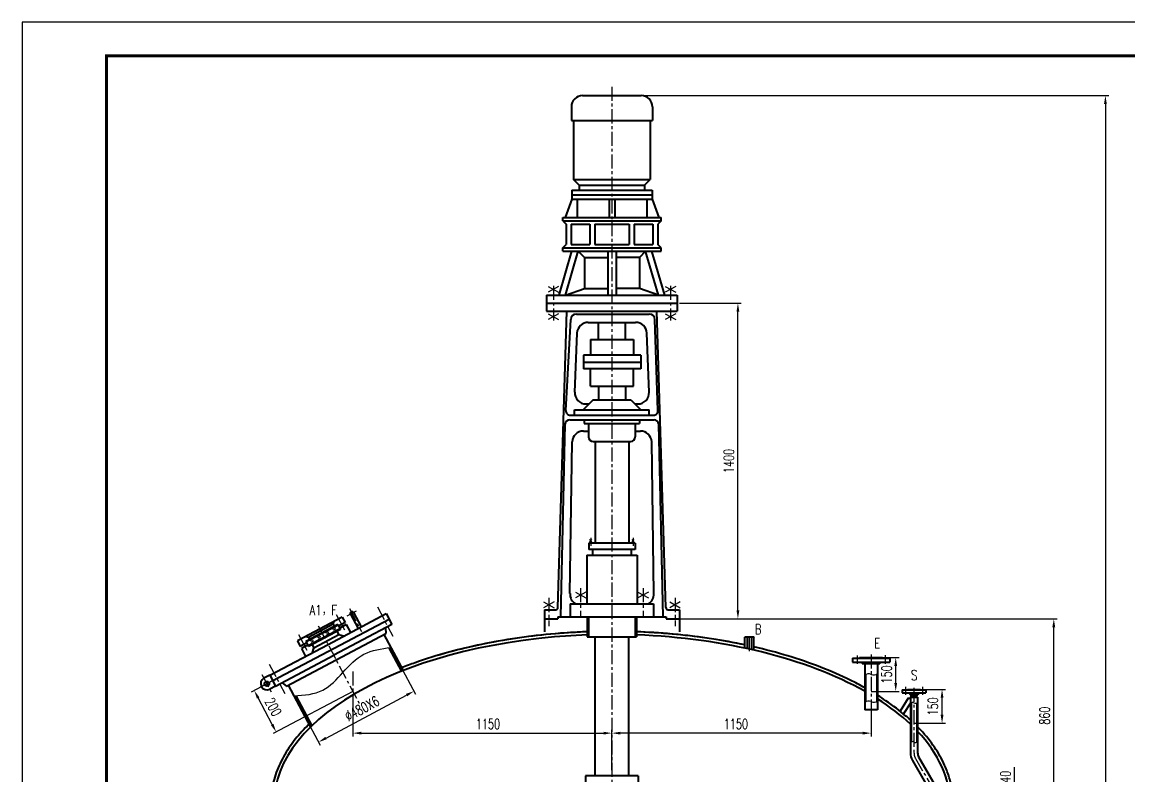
# Model space of a CAD drawing. Extents: x -25301 to -330, y -13680 to -1065.
# Drawn here: x -9240 to -4329, y -4409 to -1065 of the extents above; entities that cross this region are included whole.
import ezdxf
from ezdxf.enums import TextEntityAlignment as Align

# ---------------------------------------------------------------- set-up
doc = ezdxf.new("R2010")
doc.units = 0
doc.header["$LTSCALE"] = 50
doc.header["$MEASUREMENT"] = 0
doc.linetypes.add('CENTER', pattern=[2, 1.25, -0.25, 0.25, -0.25])
doc.layers.get('0').update_dxf_attribs({"linetype": 'CONTINUOUS'})
doc.layers.get('DEFPOINTS').update_dxf_attribs({"linetype": 'CONTINUOUS'})
doc.layers.add('1', color=7, linetype='CONTINUOUS', lineweight=40)
doc.layers.add('2', color=1, linetype='CONTINUOUS', lineweight=40)
doc.layers.add('3', color=3, linetype='CENTER')
doc.styles.add('HZ', font='romans.shx', dxfattribs={"width": 0.7, "bigfont": 'hz1.shx'})
doc.styles.add('HZ1', font='romans.shx', dxfattribs={"width": 0.7, "bigfont": 'hz1.shx'})
doc.dimstyles.new('STANDARD$0', dxfattribs={"dimscale": 15, "dimtxt": 3, "dimasz": 2.5, "dimexe": 1, "dimexo": 0, "dimgap": 1.2, "dimtad": 1, "dimdec": 0, "dimzin": 0, "dimdsep": 46, "dimtxsty": 'HZ1', "dimcen": 0, "dimclrd": 7, "dimclre": 7, "dimclrt": 7, "dimadec": 0, "dimazin": 0, "dimtfac": 1.6, "dimtdec": 0, "dimtmove": 0, "dimatfit": 3, "dimfxl": 1, "dimtolj": 1, "dimtzin": 0, "dimarcsym": 0})

# ---------------------------------------------------------------- blocks, each defined once
blk = doc.blocks.new('*D73')
at = {"color": 7, "linetype": 'ByBlock', "lineweight": -2}
for p, q in [((-6322.7, -2311.8), (-6048.7, -2311.8)), ((-6063.7, -3674.3), (-6063.7, -2349.3)), ((-6322.7, -3711.8), (-6048.7, -3711.8))]:
    blk.add_line(p, q, dxfattribs=at)
at = {"color": 7, "linetype": 'ByBlock'}
for points in [[(-6070, -2349.3), (-6057.5, -2349.3), (-6063.7, -2311.8)], [(-6070, -3674.3), (-6057.5, -3674.3), (-6063.7, -3711.8)]]:
    blk.add_solid(points, dxfattribs=at)
at = {"layer": 'DEFPOINTS', "color": 0, "linetype": 'ByBlock'}
for p in [(-6322.7, -2311.8), (-6063.7, -2311.8), (-6322.7, -3711.8)]:
    blk.add_point(p, dxfattribs=at)
at = {"color": 7, "linetype": 'ByBlock', "insert": (-6104.2, -3011.8), "char_height": 45, "attachment_point": 5, "rotation": 90, "style": 'HZ1'}
blk.add_mtext('\\A1;1400', dxfattribs=at)
blk = doc.blocks.new('*D50')
at = {"color": 7, "linetype": 'ByBlock', "lineweight": -2}
for p, q in [((-7870.1, -3849.9), (-8223.8, -4036.9)), ((-8130.6, -4180.9), (-8193, -4063)), ((-7772.7, -4034), (-8126.4, -4221))]:
    blk.add_line(p, q, dxfattribs=at)
at = {"color": 7, "linetype": 'ByBlock'}
for points in [[(-8187.4, -4060.1), (-8198.5, -4066), (-8210.5, -4029.9)], [(-8125.1, -4178), (-8136.2, -4183.8), (-8113.1, -4214)]]:
    blk.add_solid(points, dxfattribs=at)
at = {"layer": 'DEFPOINTS', "color": 0, "linetype": 'ByBlock'}
for p in [(-7870.1, -3849.9), (-8210.5, -4029.9), (-7772.7, -4034)]:
    blk.add_point(p, dxfattribs=at)
at = {"color": 7, "linetype": 'ByBlock', "insert": (-8126, -4103), "char_height": 45, "attachment_point": 5, "rotation": 297.8728, "style": 'HZ1'}
blk.add_mtext('\\A1;200', dxfattribs=at)
blk = doc.blocks.new('*D52')
at = {"color": 7, "linetype": 'ByBlock', "lineweight": -2}
for p, q in [((-6322.7, -3711.8), (-4646.9, -3711.8)), ((-4661.9, -4534.3), (-4661.9, -3749.3)), ((-4860.3, -4571.8), (-4646.9, -4571.8))]:
    blk.add_line(p, q, dxfattribs=at)
at = {"color": 7, "linetype": 'ByBlock'}
for points in [[(-4668.2, -3749.3), (-4655.7, -3749.3), (-4661.9, -3711.8)], [(-4668.2, -4534.3), (-4655.7, -4534.3), (-4661.9, -4571.8)]]:
    blk.add_solid(points, dxfattribs=at)
at = {"layer": 'DEFPOINTS', "color": 0, "linetype": 'ByBlock'}
for p in [(-6322.7, -3711.8), (-4661.9, -3711.8), (-4860.3, -4571.8)]:
    blk.add_point(p, dxfattribs=at)
at = {"color": 7, "linetype": 'ByBlock', "insert": (-4702.4, -4141.8), "char_height": 45, "attachment_point": 5, "rotation": 90, "style": 'HZ1'}
blk.add_mtext('\\A1;860', dxfattribs=at)
blk = doc.blocks.new('*D53')
at = {"color": 7, "linetype": 'ByBlock', "lineweight": -2}
for p, q in [((-4836, -4494.3), (-4836, -4369.8)), ((-5048.6, -4531.8), (-4821, -4531.8)), ((-4836, -4571.8), (-4836, -4531.8)), ((-5005.9, -4571.8), (-4821, -4571.8)), ((-4836, -4609.3), (-4836, -4646.8))]:
    blk.add_line(p, q, dxfattribs=at)
at = {"color": 7, "linetype": 'ByBlock'}
for points in [[(-4842.3, -4494.3), (-4829.8, -4494.3), (-4836, -4531.8)], [(-4842.3, -4609.3), (-4829.8, -4609.3), (-4836, -4571.8)]]:
    blk.add_solid(points, dxfattribs=at)
at = {"layer": 'DEFPOINTS', "color": 0, "linetype": 'ByBlock'}
for p in [(-5048.6, -4531.8), (-4836, -4531.8), (-5005.9, -4571.8)]:
    blk.add_point(p, dxfattribs=at)
at = {"color": 7, "linetype": 'ByBlock', "insert": (-4876.5, -4413.3), "char_height": 45, "attachment_point": 5, "rotation": 90, "style": 'HZ1'}
blk.add_mtext('\\A1;40', dxfattribs=at)
blk = doc.blocks.new('*D55')
at = {"color": 7, "linetype": 'ByBlock', "lineweight": -2}
for p, q in [((-5472.7, -4115.8), (-5472.7, -4234.4)), ((-6622.7, -4384.1), (-6622.7, -4204.4)), ((-5510.2, -4219.4), (-6585.2, -4219.4))]:
    blk.add_line(p, q, dxfattribs=at)
at = {"color": 7, "linetype": 'ByBlock'}
for points in [[(-6585.2, -4213.2), (-6585.2, -4225.7), (-6622.7, -4219.4)], [(-5510.2, -4213.2), (-5510.2, -4225.7), (-5472.7, -4219.4)]]:
    blk.add_solid(points, dxfattribs=at)
at = {"layer": 'DEFPOINTS', "color": 0, "linetype": 'ByBlock'}
for p in [(-5472.7, -4115.8), (-6622.7, -4219.4), (-6622.7, -4384.1)]:
    blk.add_point(p, dxfattribs=at)
at = {"color": 7, "linetype": 'ByBlock', "insert": (-6072.7, -4178.9), "char_height": 45, "attachment_point": 5, "style": 'HZ1'}
blk.add_mtext('\\A1;1150', dxfattribs=at)
blk = doc.blocks.new('*D56')
at = {"color": 7, "linetype": 'ByBlock', "lineweight": -2}
for p, q in [((-5472.7, -3884), (-5348.4, -3884)), ((-5363.4, -3996.5), (-5363.4, -3921.5)), ((-5472.7, -4034), (-5348.4, -4034))]:
    blk.add_line(p, q, dxfattribs=at)
at = {"color": 7, "linetype": 'ByBlock'}
for points in [[(-5369.7, -3921.5), (-5357.2, -3921.5), (-5363.4, -3884)], [(-5369.7, -3996.5), (-5357.2, -3996.5), (-5363.4, -4034)]]:
    blk.add_solid(points, dxfattribs=at)
at = {"layer": 'DEFPOINTS', "color": 0, "linetype": 'ByBlock'}
for p in [(-5472.7, -3884), (-5363.4, -3884), (-5472.7, -4034)]:
    blk.add_point(p, dxfattribs=at)
at = {"color": 7, "linetype": 'ByBlock', "insert": (-5403.9, -3959), "char_height": 45, "attachment_point": 5, "rotation": 90, "style": 'HZ1'}
blk.add_mtext('\\A1;150', dxfattribs=at)
blk = doc.blocks.new('*D74')
at = {"color": 7, "linetype": 'ByBlock', "lineweight": -2}
for p, q in [((-7563.6, -3916.1), (-7494.2, -4046.2)), ((-7891.6, -4241.3), (-7534.3, -4050.7)), ((-7987.1, -4142), (-7917.6, -4272.2))]:
    blk.add_line(p, q, dxfattribs=at)
at = {"color": 7, "linetype": 'ByBlock'}
for points in [[(-7537.2, -4045.2), (-7531.4, -4056.2), (-7501.2, -4033)], [(-7894.6, -4235.8), (-7888.7, -4246.8), (-7924.7, -4259)]]:
    blk.add_solid(points, dxfattribs=at)
at = {"layer": 'DEFPOINTS', "color": 0, "linetype": 'ByBlock'}
for p in [(-7563.6, -3916.1), (-7501.2, -4033), (-7987.1, -4142)]:
    blk.add_point(p, dxfattribs=at)
at = {"color": 7, "linetype": 'ByBlock', "insert": (-7732, -4110.3), "char_height": 45, "attachment_point": 5, "rotation": 28.0838, "style": 'HZ1'}
blk.add_mtext('\\A1;%%c480X6', dxfattribs=at)
blk = doc.blocks.new('*D84')
at = {"color": 7, "linetype": 'ByBlock', "lineweight": -2}
for p, q in [((-5282.3, -4025.2), (-5142.8, -4025.2)), ((-5157.8, -4138.1), (-5157.8, -4062.7)), ((-5282.3, -4175.6), (-5142.8, -4175.6))]:
    blk.add_line(p, q, dxfattribs=at)
at = {"color": 7, "linetype": 'ByBlock'}
for points in [[(-5164.1, -4062.7), (-5151.6, -4062.7), (-5157.8, -4025.2)], [(-5164.1, -4138.1), (-5151.6, -4138.1), (-5157.8, -4175.6)]]:
    blk.add_solid(points, dxfattribs=at)
at = {"layer": 'DEFPOINTS', "color": 0, "linetype": 'ByBlock'}
for p in [(-5282.3, -4025.2), (-5157.8, -4025.2), (-5282.3, -4175.6)]:
    blk.add_point(p, dxfattribs=at)
at = {"color": 7, "linetype": 'ByBlock', "insert": (-5198.3, -4100.4), "char_height": 45, "attachment_point": 5, "rotation": 90, "style": 'HZ1'}
blk.add_mtext('\\A1;150', dxfattribs=at)
blk = doc.blocks.new('*D89')
at = {"color": 7, "linetype": 'ByBlock', "lineweight": -2}
for p, q in [((-7772.7, -4091.5), (-7772.7, -4234.4)), ((-7735.2, -4219.4), (-6660.2, -4219.4)), ((-6622.7, -4384.1), (-6622.7, -4204.4))]:
    blk.add_line(p, q, dxfattribs=at)
at = {"color": 7, "linetype": 'ByBlock'}
for points in [[(-7735.2, -4213.2), (-7735.2, -4225.7), (-7772.7, -4219.4)], [(-6660.2, -4213.2), (-6660.2, -4225.7), (-6622.7, -4219.4)]]:
    blk.add_solid(points, dxfattribs=at)
at = {"layer": 'DEFPOINTS', "color": 0, "linetype": 'ByBlock'}
for p in [(-7772.7, -4091.5), (-6622.7, -4219.4), (-6622.7, -4384.1)]:
    blk.add_point(p, dxfattribs=at)
at = {"color": 7, "linetype": 'ByBlock', "insert": (-7172.7, -4178.9), "char_height": 45, "attachment_point": 5, "style": 'HZ1'}
blk.add_mtext('\\A1;1150', dxfattribs=at)
blk = doc.blocks.new('*D91')
at = {"color": 7, "lineweight": -2}
for p, q in [((-6622.7, -1390.4), (-4417.9, -1390.4)), ((-4432.9, -1427.9), (-4432.9, -8938.3)), ((-6622.7, -8975.8), (-4417.9, -8975.8))]:
    blk.add_line(p, q, dxfattribs=at)
at = {"color": 7}
for points in [[(-4439.1, -1427.9), (-4426.6, -1427.9), (-4432.9, -1390.4)], [(-4439.1, -8938.3), (-4426.6, -8938.3), (-4432.9, -8975.8)]]:
    blk.add_solid(points, dxfattribs=at)
at = {"layer": 'DEFPOINTS', "color": 0}
for p in [(-6622.7, -1390.4), (-6622.7, -8975.8), (-4432.9, -8975.8)]:
    blk.add_point(p, dxfattribs=at)
at = {"color": 7, "insert": (-4473.4, -5183.1), "char_height": 45, "attachment_point": 5, "rotation": 90, "style": 'HZ1'}
blk.add_mtext('\\A1;~7585', dxfattribs=at)

msp = doc.modelspace()

# ---------------------------------------------------------------- linework, layer by layer
for p, q in [((-330.2, -1064.7), (-9240.2, -1064.7)), ((-9240.2, -1064.7), (-9240.2, -13679.7)), ((-6022.7, -3844.5), (-6022.7, -3792.2)), ((-6002.7, -3848.9), (-6002.7, -3792.2))]:
    msp.add_line(p, q)
at = {"linetype": 'CENTER', "ltscale": 3}
for p, q in [((-7846, -3692.8), (-7809.3, -3761.7)), ((-8013.7, -3782), (-7977.1, -3850.9))]:
    msp.add_line(p, q, dxfattribs=at)
at = {"color": 7, "linetype": 'ByBlock'}
for p, q in [((-7894.1, -3773), (-7877.7, -3778)), ((-7890.1, -3780.5), (-7883.3, -3782.6)), ((-7886.5, -3768.9), (-7879.8, -3771)), ((-7862.5, -3756.1), (-7846, -3761.2)), ((-7858.4, -3763.7), (-7851.7, -3765.8)), ((-7854.9, -3752.1), (-7848.1, -3754.2)), ((-7962.1, -3809.1), (-7945.7, -3814.1)), ((-7958.1, -3816.7), (-7951.3, -3818.8)), ((-7954.5, -3805.1), (-7947.8, -3807.1)), ((-7930.4, -3792.3), (-7914, -3797.3)), ((-7926.4, -3799.8), (-7919.6, -3801.9)), ((-7922.8, -3788.2), (-7916.1, -3790.3))]:
    msp.add_line(p, q, dxfattribs=at)
at = {"color": 1}
for p, q in [((-6021.7, -3792.8), (-6022.7, -3792.2)), ((-6021.7, -3792.8), (-6021.7, -3844.7)), ((-6003.7, -3792.8), (-6021.7, -3792.8)), ((-6003.7, -3792.8), (-6002.7, -3792.2)), ((-6003.7, -3792.8), (-6003.7, -3848.7))]:
    msp.add_line(p, q, dxfattribs=at)
at = {"const_width": 13.5}
msp.add_lwpolyline([(-480.2, -13529.7), (-480.2, -1214.7), (-8865.2, -1214.7), (-8865.2, -13529.7)], dxfattribs=at)
at = {"color": 7, "linetype": 'ByBlock'}
for centre, radius, start, end in [((-5484.2, -3982.6), 26.2, 64.0587, 130.4625), ((-5461.3, -3935.4), 26.2, 244.0587, 310.4625), ((-5461.3, -4056.1), 26.2, 244.0587, 310.4625), ((-5484.2, -4103.3), 26.2, 64.0587, 130.4625), ((-5287.9, -4097.2), 13.8, 66.38, 139.192), ((-5275.1, -4076.1), 11.1, 229.3009, 322.0834), ((-5287.9, -4270.7), 13.8, 66.38, 139.192), ((-5275.1, -4249.7), 11.1, 229.3009, 322.0834)]:
    msp.add_arc(centre, radius, start, end, dxfattribs=at)
msp.add_spline([(-8033.6, -4054.1), (-7905.7, -4028.5), (-7816.8, -3950.6), (-7723.2, -3868.9), (-7604.2, -3839.2)], degree=3, dxfattribs=at)
at = {"layer": '1', "color": 1}
for p, q in [((-6752.7, -1390.4), (-6492.7, -1390.4)), ((-6802.7, -1440.4), (-6802.7, -1500.7)), ((-6442.7, -1440.4), (-6442.7, -1500.7)), ((-6802.7, -1500.7), (-6442.7, -1500.7)), ((-6792.7, -1500.7), (-6792.7, -1762.4)), ((-6452.7, -1500.7), (-6452.7, -1762.4)), ((-6792.7, -1762.4), (-6452.7, -1762.4)), ((-6767.7, -1787.4), (-6792.7, -1762.4)), ((-6477.7, -1787.4), (-6452.7, -1762.4)), ((-6800.7, -1810.8), (-6800.7, -1850.8)), ((-6800.7, -1810.8), (-6444.8, -1810.8)), ((-6767.7, -1787.4), (-6477.7, -1787.4)), ((-6767.7, -1787.4), (-6767.7, -1810.8)), ((-6477.7, -1787.4), (-6477.7, -1810.8)), ((-6444.8, -1810.8), (-6444.8, -1850.8)), ((-6800.7, -1850.8), (-6830.5, -1930.8)), ((-6800.7, -1830.8), (-6444.8, -1830.8)), ((-6800.7, -1850.8), (-6444.8, -1850.8)), ((-6777.3, -1850.8), (-6777.3, -1930.8)), ((-6635, -1850.8), (-6635, -1930.8)), ((-6610.4, -1850.8), (-6610.4, -1930.8)), ((-6468.2, -1850.8), (-6468.2, -1930.8)), ((-6444.8, -1850.8), (-6415, -1930.8)), ((-6841.2, -1930.8), (-6404.2, -1930.8)), ((-6841.2, -1945.8), (-6841.2, -1930.8)), ((-6841.2, -1945.8), (-6404.2, -1945.8)), ((-6841.2, -1945.8), (-6826.2, -1960.8)), ((-6826.2, -1960.8), (-6826.2, -2050.8)), ((-6803.9, -1960.8), (-6803.9, -2050.8)), ((-6803.9, -1960.8), (-6721, -1960.8)), ((-6721, -1960.8), (-6721, -2050.8)), ((-6698.6, -1960.8), (-6546.8, -1960.8)), ((-6698.6, -1960.8), (-6698.6, -2050.8)), ((-6546.8, -1960.8), (-6546.8, -2050.8)), ((-6524.5, -1960.8), (-6524.5, -2050.8)), ((-6524.5, -1960.8), (-6441.6, -1960.8)), ((-6441.6, -1960.8), (-6441.6, -2050.8)), ((-6404.2, -1945.8), (-6419.2, -1960.8)), ((-6419.2, -1960.8), (-6419.2, -2050.8)), ((-6404.2, -1945.8), (-6404.2, -1930.8)), ((-6841.2, -2065.8), (-6826.2, -2050.8)), ((-6803.9, -2050.8), (-6721, -2050.8)), ((-6698.6, -2050.8), (-6546.8, -2050.8)), ((-6524.5, -2050.8), (-6441.6, -2050.8)), ((-6404.2, -2065.8), (-6419.2, -2050.8)), ((-6857.3, -2276.8), (-6800.3, -2080.8)), ((-6841.2, -2065.8), (-6404.2, -2065.8)), ((-6841.2, -2080.8), (-6841.2, -2065.8)), ((-6841.2, -2080.8), (-6404.2, -2080.8)), ((-6829.1, -2276.8), (-6772.1, -2080.8)), ((-6772.1, -2080.8), (-6744.4, -2108.5)), ((-6744.4, -2108.5), (-6744.4, -2246.7)), ((-6744.4, -2108.5), (-6640.8, -2108.5)), ((-6640.8, -2080.8), (-6640.8, -2276.8)), ((-6604.7, -2080.8), (-6604.7, -2276.8)), ((-6501.1, -2108.5), (-6604.7, -2108.5)), ((-6473.4, -2080.8), (-6501.1, -2108.5)), ((-6501.1, -2108.5), (-6501.1, -2246.7)), ((-6416.4, -2276.8), (-6473.4, -2080.8)), ((-6388.1, -2276.8), (-6445.2, -2080.8)), ((-6404.2, -2080.8), (-6404.2, -2065.8)), ((-6829.1, -2276.8), (-6744.4, -2246.7)), ((-6744.4, -2246.7), (-6640.8, -2246.7)), ((-6501.1, -2246.7), (-6604.7, -2246.7)), ((-6416.4, -2276.8), (-6501.1, -2246.7)), ((-6912.7, -2276.8), (-6332.7, -2276.8)), ((-6912.7, -2276.8), (-6912.7, -2346.8)), ((-6332.7, -2276.8), (-6332.7, -2346.8)), ((-6912.7, -2311.8), (-6332.7, -2311.8)), ((-6912.7, -2346.8), (-6332.7, -2346.8)), ((-6862.2, -3662.4), (-6822.7, -2346.8)), ((-6383.2, -3662.4), (-6422.8, -2346.8)), ((-6827, -2787.9), (-6805.2, -2383.9)), ((-6780.2, -2359.8), (-6457.5, -2359.8)), ((-6727.9, -2396.8), (-6517.6, -2396.8)), ((-6682.7, -2473.5), (-6682.7, -2396.8)), ((-6562.7, -2473.5), (-6562.7, -2396.8)), ((-6418.5, -2787.9), (-6432.5, -2384.2)), ((-6787.6, -2706.3), (-6777.8, -2444.2)), ((-6457.9, -2706.3), (-6467.7, -2444.2)), ((-6717.7, -2473.5), (-6527.7, -2473.5)), ((-6717.7, -2473.5), (-6717.7, -2542.5)), ((-6527.7, -2473.5), (-6527.7, -2542.5)), ((-6494.7, -2542.5), (-6749, -2542.5)), ((-6749, -2542.5), (-6749, -2603)), ((-6494.7, -2542.5), (-6494.7, -2603)), ((-6749, -2572.8), (-6494.7, -2572.8)), ((-6494.7, -2603), (-6749, -2603)), ((-6717.7, -2680.1), (-6717.7, -2603)), ((-6527.7, -2680.1), (-6527.7, -2603)), ((-6717.7, -2680.1), (-6527.7, -2680.1)), ((-6682.7, -2680.1), (-6682.7, -2742.7)), ((-6562.7, -2680.1), (-6562.7, -2742.7)), ((-6707.9, -2742.7), (-6750.9, -2785.6)), ((-6537.5, -2742.7), (-6707.9, -2742.7)), ((-6537.5, -2742.7), (-6494.6, -2785.6)), ((-6788.2, -2785.6), (-6457.3, -2785.6)), ((-6788.2, -2809), (-6788.2, -2785.6)), ((-6737.6, -2759), (-6724.2, -2759)), ((-6521.3, -2759), (-6507.8, -2759)), ((-6457.3, -2809), (-6457.3, -2785.6)), ((-6849.4, -3702.8), (-6830.1, -2847.9)), ((-6810.2, -2829), (-6435.3, -2829)), ((-6807, -2809), (-6438.5, -2809)), ((-6745.3, -2829), (-6745.3, -2845.5)), ((-6745.3, -2845.5), (-6500.2, -2845.5)), ((-6726.2, -2845.5), (-6726.2, -2905)), ((-6519.3, -2845.5), (-6519.3, -2905)), ((-6500.2, -2829), (-6500.2, -2845.5)), ((-6396.1, -3702.8), (-6415.3, -2847.9)), ((-6749.3, -2879), (-6726.2, -2879)), ((-6519.3, -2879), (-6496.2, -2879)), ((-6808.9, -3600.2), (-6799.3, -2926.3)), ((-6706.2, -2925), (-6539.3, -2925)), ((-6697.7, -2925), (-6697.7, -3375.9)), ((-6547.7, -2925), (-6547.7, -3375.9)), ((-6436.6, -3600.2), (-6446.2, -2926.3)), ((-6725.2, -3375.9), (-6725.2, -3405)), ((-6520.2, -3375.9), (-6725.2, -3375.9)), ((-6725.2, -3375.9), (-6725.2, -3405)), ((-6520.2, -3375.9), (-6725.2, -3375.9)), ((-6520.2, -3375.9), (-6520.2, -3405)), ((-6520.2, -3375.9), (-6520.2, -3405)), ((-6734.4, -3430.4), (-6511.1, -3430.4)), ((-6734.4, -3430.4), (-6734.4, -3645.6)), ((-6520.2, -3405), (-6725.2, -3405)), ((-6520.2, -3405), (-6725.2, -3405)), ((-6708.6, -3405), (-6708.6, -3430.4)), ((-6708.6, -3405), (-6708.6, -3430.4)), ((-6536.8, -3405), (-6536.8, -3430.4)), ((-6536.8, -3405), (-6536.8, -3430.4)), ((-6511.1, -3430.4), (-6511.1, -3645.6)), ((-6922.7, -3671.8), (-6922.7, -3770.4)), ((-6922.7, -3671.8), (-6872.2, -3671.8)), ((-6807.7, -3645.6), (-6807.7, -3702.8)), ((-6807.7, -3645.6), (-6437.7, -3645.6)), ((-6437.7, -3645.6), (-6437.7, -3702.8)), ((-6373.3, -3671.8), (-6322.7, -3671.8)), ((-6322.7, -3671.8), (-6322.7, -3770.4)), ((-8128.3, -3986.4), (-7611.9, -3713.3)), ((-7820.1, -3704.2), (-8018.8, -3809.8)), ((-7882.8, -3825.9), (-7624.6, -3689.3)), ((-7859.6, -3736.5), (-7855.4, -3723)), ((-7807, -3728.9), (-7835.7, -3744.2)), ((-7820.1, -3704.2), (-7807, -3728.9)), ((-7783, -3691.1), (-7749.1, -3755.1)), ((-7770.2, -3684.3), (-7736.3, -3748.4)), ((-7624.6, -3689.3), (-7599.2, -3737.3)), ((-6922.7, -3711.8), (-6862.7, -3711.8)), ((-6862.7, -3702.8), (-6382.7, -3702.8)), ((-6862.7, -3702.8), (-6862.7, -3711.8)), ((-6732.2, -3702.8), (-6732.2, -3792.8)), ((-6726.2, -3702.8), (-6726.2, -3792.8)), ((-6519.2, -3702.8), (-6519.2, -3792.8)), ((-6513.2, -3702.8), (-6513.2, -3792.8)), ((-6382.7, -3702.8), (-6382.7, -3711.8)), ((-6382.7, -3711.8), (-6322.7, -3711.8)), ((-8067.4, -4010.8), (-7626, -3777.4)), ((-7839.4, -3737.1), (-7980.7, -3812.2)), ((-7838, -3739.7), (-7979.3, -3814.9)), ((-7829.1, -3756.5), (-7970.4, -3831.6)), ((-7859.6, -3736.5), (-7969.9, -3795.2)), ((-7827.7, -3759.2), (-7968.9, -3834.3)), ((-7859.6, -3736.5), (-7853.5, -3748)), ((-7599.2, -3737.3), (-7857.4, -3873.9)), ((-7844.5, -3764.7), (-7834.7, -3783.3)), ((-7839.4, -3737.1), (-7827.7, -3759.2)), ((-7802.3, -3737.7), (-7831, -3753)), ((-7802.3, -3737.7), (-7783.5, -3773)), ((-7627.6, -3752.3), (-7626, -3777.4)), ((-8141, -3962.4), (-7882.8, -3825.9)), ((-8018.8, -3809.8), (-8005.6, -3834.5)), ((-7976.9, -3819.3), (-8005.6, -3834.5)), ((-7972.2, -3828.1), (-8000.9, -3843.4)), ((-7969.9, -3795.2), (-7983.5, -3791)), ((-7980.7, -3812.2), (-7968.9, -3834.3)), ((-7969.9, -3795.2), (-7963.8, -3806.6)), ((-7954.9, -3823.4), (-7945, -3842)), ((-7834.7, -3783.3), (-7945, -3842)), ((-7814.4, -3789.5), (-7834.7, -3783.3)), ((-7634.6, -3781.9), (-7549.8, -3942.2)), ((-6732.2, -3792.8), (-6513.2, -3792.8)), ((-6697.7, -4409), (-6697.7, -3792.8)), ((-6547.7, -4409), (-6547.7, -3792.8)), ((-6031.7, -3792.2), (-6032.7, -3793.2)), ((-6032.7, -3842.3), (-6032.7, -3793.2)), ((-6031.7, -3792.2), (-5993.7, -3792.2)), ((-5993.7, -3792.2), (-5992.7, -3793.2)), ((-5992.7, -3851.2), (-5992.7, -3793.2)), ((-8115.6, -4010.4), (-7857.4, -3873.9)), ((-8000.9, -3843.4), (-7982.1, -3878.7)), ((-7951.2, -3862.2), (-7945, -3842)), ((-7612.7, -3840.4), (-7557.3, -3945.2)), ((-8141, -3962.4), (-8167, -3976.2)), ((-8141, -3962.4), (-8115.6, -4010.4)), ((-8115.6, -4010.4), (-8141.6, -4024.2)), ((-8087.3, -3995.4), (-8067.4, -4010.8)), ((-8058.9, -4006.3), (-7960.4, -4192.5)), ((-8024.9, -4053.5), (-7954.4, -4186.7)), ((-6739.4, -4409), (-6739.4, -4669)), ((-6506.1, -4409), (-6739.4, -4409)), ((-6506.1, -4409), (-6506.1, -4669))]:
    msp.add_line(p, q, dxfattribs=at)
msp.add_circle((-8154.3, -4000.2), 10.6, dxfattribs=at)
for centre, radius, start, end in [((-6752.7, -1440.4), 50, 90, 180), ((-6492.7, -1440.4), 50, 0, 90), ((-6780.2, -2384.8), 25, 90, 178.039), ((-6727.9, -2446.8), 50, 90, 176.9607), ((-6517.6, -2446.8), 50, 3.0393, 90), ((-6457.5, -2384.8), 25, 1.2619, 90), ((-6737.6, -2709), 50, 176.9607, 270), ((-6507.8, -2709), 50, 270, 3.0393), ((-6807, -2789), 20, 176.9607, 270), ((-6438.5, -2789), 20, 270, 3.0393), ((-6810.2, -2849), 20, 90, 176.9607), ((-6435.3, -2849), 20, 3.0393, 90), ((-6749.3, -2929), 50, 90, 176.9607), ((-6496.2, -2929), 50, 3.0393, 90), ((-6706.2, -2905), 20, 180, 270), ((-6539.3, -2905), 20, 270, 0), ((-6758.9, -3602.8), 50, 176.9607, 238.7589), ((-6486.5, -3602.8), 50, 301.2411, 3.0393), ((-7776.6, -3687.7), 7.25, 27.8728, 207.8728), ((-6872.2, -3661.8), 10, 270, 356.9607), ((-6373.3, -3661.8), 10, 183.0393, 270), ((-8154.3, -4000.2), 27.2, 117.8728, 297.8728)]:
    msp.add_arc(centre, radius, start, end, dxfattribs=at)
for start_param, end_param in [(4.785454, 6.283185), (3.867848, 4.639324), (3.630327, 3.808616), (3.141593, 3.582743)]:
    msp.add_ellipse((-6622.7, -4531.8), major_axis=(-1500, 0), ratio=0.5, start_param=start_param, end_param=end_param, dxfattribs=at)
for points, knots in [([(-6732.2, -3769.8), (-6772.2, -3771.3), (-6812, -3773.5), (-6909.3, -3781), (-6966.4, -3787.1), (-7079, -3802.6), (-7134.4, -3812), (-7242.6, -3833.9), (-7295.5, -3846.4), (-7398, -3874.5), (-7447.7, -3890), (-7516.1, -3914.3), (-7536.4, -3921.9), (-7556.4, -3929.8)], [4.7851133, 4.7851133, 4.7851133, 4.7851133, 4.8648396, 4.8648396, 4.9809871, 4.9809871, 5.0971345, 5.0971345, 5.213282, 5.213282, 5.3294295, 5.3294295, 5.3798574, 5.3798574, 5.3798574, 5.3798574]), ([(-6732.2, -3769.8), (-6760, -3770.8), (-6787.8, -3772.2), (-6868.4, -3777.4), (-6921.1, -3782.3), (-7025.2, -3794.7), (-7076.5, -3802.3), (-7177.4, -3820.2), (-7226.9, -3830.5), (-7319.3, -3852.7), (-7362.5, -3864.4), (-7404.5, -3877.1)], [4.7851133, 4.7851133, 4.7851133, 4.7851133, 4.8405815, 4.8405815, 4.9470359, 4.9470359, 5.0534903, 5.0534903, 5.1599446, 5.1599446, 5.2574064, 5.2574064, 5.2574064, 5.2574064]), ([(-6032.7, -3828), (-6074.3, -3819.1), (-6116.8, -3811.2), (-6215.4, -3795.3), (-6272, -3787.9), (-6386.5, -3776.6), (-6444.4, -3772.6), (-6506.1, -3770.1), (-6509.7, -3769.9), (-6513.2, -3769.8)], [4.3101826, 4.3101826, 4.3101826, 4.3101826, 4.4002496, 4.4002496, 4.5163971, 4.5163971, 4.6325446, 4.6325446, 4.6396646, 4.6396646, 4.6396646, 4.6396646]), ([(-6032.7, -3828), (-6081, -3817.7), (-6130.5, -3808.7), (-6231.9, -3793.1), (-6283.9, -3786.6), (-6388.9, -3776.5), (-6441.9, -3772.8), (-6501.2, -3770.3), (-6507.2, -3770), (-6513.2, -3769.8)], [4.3101826, 4.3101826, 4.3101826, 4.3101826, 4.4147639, 4.4147639, 4.5212183, 4.5212183, 4.6276727, 4.6276727, 4.6396646, 4.6396646, 4.6396646, 4.6396646]), ([(-5501.2, -4017.7), (-5521.9, -4006.3), (-5543.2, -3995.1), (-5606.9, -3963.8), (-5651.1, -3944.5), (-5743.5, -3908.6), (-5791.8, -3892), (-5890.5, -3862.1), (-5940.9, -3848.7), (-5992.7, -3836.8)], [3.8746446, 3.8746446, 3.8746446, 3.8746446, 3.9356597, 3.9356597, 4.0518071, 4.0518071, 4.1679546, 4.1679546, 4.2811842, 4.2811842, 4.2811842, 4.2811842]), ([(-5298.3, -4160.6), (-5304.7, -4154.8), (-5311.2, -4149.1), (-5345.1, -4120), (-5374.8, -4097.4), (-5418.9, -4067.4), (-5431.4, -4059.3), (-5444.2, -4051.3)], [3.6435501, 3.6435501, 3.6435501, 3.6435501, 3.6695833, 3.6695833, 3.7760376, 3.7760376, 3.8165687, 3.8165687, 3.8165687, 3.8165687]), ([(-7967.2, -4179.6), (-7989.5, -4201.3), (-8009.7, -4223.5), (-8047.9, -4271.6), (-8065.3, -4297.5), (-8094.7, -4350.2), (-8106.6, -4377), (-8124.7, -4431.2), (-8130.8, -4458.6), (-8135.8, -4501.4), (-8136.7, -4516.6), (-8136.7, -4531.8)], [5.8093455, 5.8093455, 5.8093455, 5.8093455, 5.9051253, 5.9051253, 6.0115797, 6.0115797, 6.1180341, 6.1180341, 6.2244885, 6.2244885, 6.2831853, 6.2831853, 6.2831853, 6.2831853]), ([(-5108.7, -4531.8), (-5108.7, -4513.8), (-5110, -4495.8), (-5115, -4459.8), (-5118.8, -4441.9), (-5128.7, -4406.3), (-5134.9, -4388.6), (-5153.7, -4344.2), (-5167.9, -4317.7), (-5201.8, -4265.8), (-5221.4, -4240.4), (-5250.9, -4207.5), (-5258.5, -4199.4), (-5266.3, -4191.4)], [3.1415927, 3.1415927, 3.1415927, 3.1415927, 3.2111351, 3.2111351, 3.2806776, 3.2806776, 3.3502201, 3.3502201, 3.4566745, 3.4566745, 3.5631289, 3.5631289, 3.5980887, 3.5980887, 3.5980887, 3.5980887])]:
    msp.add_open_spline(points, degree=3, knots=knots, dxfattribs=at)
at = {"layer": '2'}
for p, q in [((-5555.2, -3887), (-5390.2, -3887)), ((-5555.2, -3887), (-5555.2, -3904)), ((-5555.2, -3904), (-5390.2, -3904)), ((-5523.7, -3884), (-5523.7, -3887)), ((-5523.7, -3884), (-5421.7, -3884)), ((-5514.7, -3904), (-5512.2, -3910)), ((-5512.2, -3910), (-5433.2, -3910)), ((-5501.2, -3910), (-5501.2, -4115.8)), ((-5444.2, -3910), (-5444.2, -4115.8)), ((-5430.7, -3904), (-5433.2, -3910)), ((-5421.7, -3884), (-5421.7, -3887)), ((-5390.2, -3887), (-5390.2, -3904)), ((-5498.2, -3960), (-5498.2, -4081.1)), ((-5447.2, -3957.6), (-5447.2, -4078.3)), ((-5334.8, -4027.2), (-5229.8, -4027.2)), ((-5334.8, -4027.2), (-5334.8, -4041.2)), ((-5311.3, -4025.2), (-5253.3, -4025.2)), ((-5311.3, -4025.2), (-5311.3, -4027.2)), ((-5253.3, -4025.2), (-5253.3, -4027.2)), ((-5229.8, -4027.2), (-5229.8, -4041.2)), ((-5308.1, -4064.5), (-5344.4, -4121.5)), ((-5334.8, -4041.2), (-5229.8, -4041.2)), ((-5308.1, -4064.5), (-5298.3, -4064.5)), ((-5303.3, -4041.2), (-5299.3, -4049.2)), ((-5299.3, -4049.2), (-5265.4, -4049.2)), ((-5298.3, -4059.8), (-5295.3, -4056.8)), ((-5298.3, -4059.8), (-5298.3, -4307.2)), ((-5298.3, -4059.8), (-5266.3, -4059.8)), ((-5295.3, -4056.8), (-5295.3, -4049.2)), ((-5295.3, -4056.8), (-5269.3, -4056.8)), ((-5269.3, -4056.8), (-5269.3, -4049.2)), ((-5266.3, -4059.8), (-5269.3, -4056.8)), ((-5266.3, -4059.8), (-5266.3, -4307.2)), ((-5261.3, -4041.2), (-5265.4, -4049.2)), ((-5444.2, -4115.8), (-5501.2, -4115.8)), ((-5298.3, -4086.4), (-5328.7, -4134.2)), ((-5295.3, -4085.6), (-5295.3, -4259.1)), ((-5269.3, -4085.6), (-5269.3, -4259.1)), ((-5289.5, -4340.2), (-5184.8, -4521.5)), ((-5261.8, -4324.2), (-5157.1, -4505.5))]:
    msp.add_line(p, q, dxfattribs=at)
for radius in [66, 34]:
    msp.add_arc((-5232.3, -4307.2), radius, 180, 210, dxfattribs=at)
at = {"layer": '3'}
for p, q in [((-6622.7, -1351.4), (-6622.7, -9127)), ((-6859.3, -2238.2), (-6906.2, -2263.4)), ((-6906.2, -2238.2), (-6859.3, -2263.4)), ((-6882.7, -2234.9), (-6882.7, -2388.7)), ((-6339.3, -2238.2), (-6386.2, -2263.4)), ((-6386.2, -2238.2), (-6339.3, -2263.4)), ((-6362.7, -2234.9), (-6362.7, -2388.7)), ((-6906.2, -2358.9), (-6859.3, -2384.1)), ((-6859.3, -2358.9), (-6906.2, -2384.1)), ((-6386.2, -2358.9), (-6339.3, -2384.1)), ((-6339.3, -2358.9), (-6386.2, -2384.1)), ((-6722.1, -3370.9), (-6711.8, -3360.6)), ((-6711.8, -3370.9), (-6722.1, -3360.6)), ((-6716.9, -3353), (-6716.9, -3388.7)), ((-6523.4, -3370.9), (-6533.7, -3360.6)), ((-6533.7, -3370.9), (-6523.4, -3360.6)), ((-6528.6, -3353), (-6528.6, -3388.7)), ((-6761.7, -3576.5), (-6761.7, -3702.4)), ((-6483.8, -3576.5), (-6483.8, -3702.4)), ((-6902.7, -3619.6), (-6902.7, -3745.4)), ((-6738.3, -3594.4), (-6785.2, -3619.7)), ((-6785.2, -3594.4), (-6738.3, -3619.7)), ((-6460.3, -3594.4), (-6507.2, -3619.7)), ((-6507.2, -3594.4), (-6460.3, -3619.7)), ((-6342.7, -3619.6), (-6342.7, -3745.4)), ((-6926.2, -3637.5), (-6879.3, -3662.7)), ((-6879.3, -3637.5), (-6926.2, -3662.7)), ((-6366.2, -3637.5), (-6319.3, -3662.7)), ((-6319.3, -3637.5), (-6366.2, -3662.7)), ((-6012.7, -3855.3), (-6012.7, -3781.1)), ((-5535.2, -3874.3), (-5535.2, -3911.9)), ((-5472.7, -3869.9), (-5472.7, -4179.7)), ((-5410.2, -3873.6), (-5410.2, -3911.9)), ((-7772.7, -3946.2), (-7772.7, -4091.5)), ((-5319.8, -4014.2), (-5319.8, -4049.8)), ((-5282.3, -4018.1), (-5282.3, -4307.2)), ((-5244.8, -4013.4), (-5244.8, -4049.8)), ((-5275.7, -4332.2), (-5171, -4513.5))]:
    msp.add_line(p, q, dxfattribs=at)
at = {"layer": '3', "color": 0}
for p, q in [((-7797.8, -3699), (-7756.9, -3677.3)), ((-7787.8, -3666.5), (-7734.2, -3767.8)), ((-7663.5, -3659.4), (-7594.6, -3789.6)), ((-7926.2, -3743.9), (-7741, -4094)), ((-8143.9, -3913.4), (-8075, -4043.7)), ((-8176.1, -3959), (-8132.8, -4040.8)), ((-8128.3, -3986.4), (-8192.5, -4020.4))]:
    msp.add_line(p, q, dxfattribs=at)
at = {"layer": '3'}
msp.add_arc((-5232.3, -4307.2), 50, 180, 210, dxfattribs=at)

# ---------------------------------------------------------------- texts
at = {"color": 7, "linetype": 'ByBlock', "style": 'HZ', "width": 0.75}
for s, p in [('A1，F', (-7903.5, -3674.3)), ('B', (-5973.7, -3758.2)), ('E', (-5445.6, -3820.6)), ('S', (-5282, -3962.1))]:
    msp.add_text(s, height=45, dxfattribs=at).set_placement(p, align=Align.MIDDLE)

# ---------------------------------------------------------------- dimensions: what is measured, and where the dimension line sits
dim = msp.add_linear_dim(base=(-4432.9, -8975.8), p1=(-6622.7, -1390.4), p2=(-6622.7, -8975.8), angle=90, text='~<>', dimstyle='STANDARD$0')
dim.commit()
dim.dimension.update_dxf_attribs({"geometry": '*D91', "text_midpoint": (-4473.4, -5183.1)})
at = {"color": 7, "linetype": 'ByBlock'}
dim = msp.add_linear_dim(base=(-6063.7, -2311.8), p1=(-6322.7, -3711.8), p2=(-6322.7, -2311.8), angle=90, text='1400', dimstyle='STANDARD$0', dxfattribs=at)
dim.commit()
dim.dimension.update_dxf_attribs({"geometry": '*D73', "text_midpoint": (-6104.2, -3011.8)})
for base, p1, p2, picture, middle in [((-4661.9, -3711.8), (-4860.3, -4571.8), (-6322.7, -3711.8), '*D52', (-4702.4, -4141.8)), ((-5363.4, -3884), (-5472.7, -4034), (-5472.7, -3884), '*D56', (-5403.9, -3959)), ((-5157.8, -4025.2), (-5282.3, -4175.6), (-5282.3, -4025.2), '*D84', (-5198.3, -4100.4)), ((-4836, -4531.8), (-5005.9, -4571.8), (-5048.6, -4531.8), '*D53', (-4876.5, -4413.3))]:
    dim = msp.add_linear_dim(base=base, p1=p1, p2=p2, angle=90, dimstyle='STANDARD$0', dxfattribs=at)
    dim.commit()
    dim.dimension.update_dxf_attribs({"geometry": picture, "text_midpoint": middle})
for p1, p2, distance, text, picture, middle in [((-7772.7, -4034), (-7870.1, -3849.9), 385, '200', '*D50', (-8126, -4103)), ((-7987.1, -4142), (-7563.6, -3916.1), -132.5, '%%c480X6', '*D74', (-7732, -4110.3))]:
    dim = msp.add_aligned_dim(p1=p1, p2=p2, distance=distance, text=text, dimstyle='STANDARD$0', dxfattribs=at)
    dim.commit()
    dim.dimension.update_dxf_attribs({"geometry": picture, "text_midpoint": middle})
dim = msp.add_linear_dim(base=(-6622.7, -4219.4), p1=(-7772.7, -4091.5), p2=(-6622.7, -4384.1), angle=180, dimstyle='STANDARD$0', dxfattribs=at)
dim.commit()
dim.dimension.update_dxf_attribs({"geometry": '*D89', "text_midpoint": (-7172.7, -4219.4), "dimtype": 160})
dim = msp.add_linear_dim(base=(-6622.7, -4219.4), p1=(-5472.7, -4115.8), p2=(-6622.7, -4384.1), dimstyle='STANDARD$0', dxfattribs=at)
dim.commit()
dim.dimension.update_dxf_attribs({"geometry": '*D55', "text_midpoint": (-6072.7, -4219.4), "dimtype": 160})

doc.saveas('drawing.dxf')
